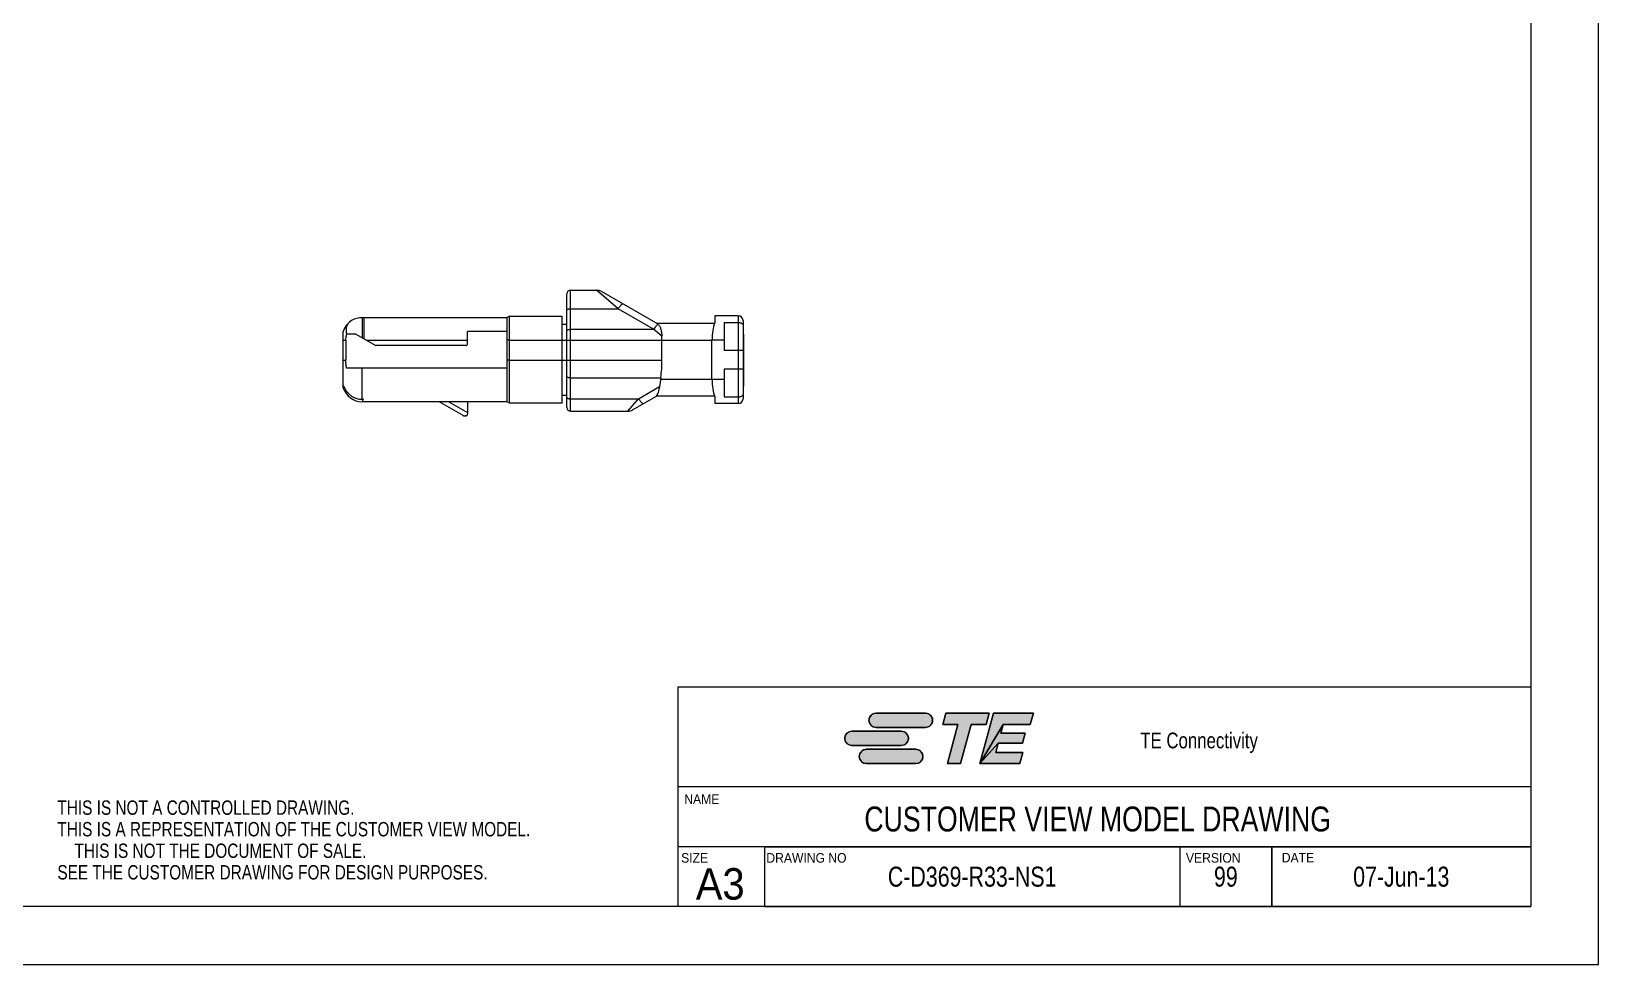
# Model space of a CAD drawing. Extents: x 0 to 420, y 0 to 297.
# Drawn here: x 170.5 to 420, y 0 to 148.5 of the extents above; entities that cross this region are included whole.
import ezdxf
from ezdxf.enums import TextEntityAlignment as Align

# ---------------------------------------------------------------- set-up
doc = ezdxf.new("R2010")
doc.units = 0
doc.header["$LTSCALE"] = 23.1
doc.layers.get('0').update_dxf_attribs({"linetype": 'CONTINUOUS'})
doc.layers.add('DRAFT_ENTITY', color=7, linetype='CONTINUOUS')
doc.layers.add('DTM_AXIS', color=7, linetype='CONTINUOUS')
doc.styles.get("Standard").update_dxf_attribs({"font": 'txt', "width": 0.95})
doc.styles.add('TEXTSTYLE_2', font='txt', dxfattribs={"width": 0.8})

# ---------------------------------------------------------------- blocks, each defined once
blk = doc.blocks.new('TE_CONNECTIVITY_BL0', base_point=(315, 36))
at = {"linetype": 'CONTINUOUS'}
for points in [[(304.83, 40.02), (304.98, 40.02), (312.83, 40.02), (312.98, 40.02), (313.13, 39.99), (313.27, 39.94), (313.4, 39.87), (313.52, 39.79), (313.64, 39.69), (313.73, 39.58), (313.82, 39.45), (313.88, 39.32), (313.93, 39.18), (313.96, 39.03), (313.97, 38.88), (313.96, 38.74), (313.93, 38.59), (313.88, 38.45), (313.82, 38.31), (313.73, 38.19), (313.64, 38.08), (313.52, 37.98), (313.4, 37.9), (313.27, 37.83), (313.13, 37.78), (312.98, 37.75), (304.98, 37.74), (304.83, 37.75), (304.69, 37.78), (304.54, 37.83), (304.41, 37.9), (304.29, 37.98), (304.17, 38.08), (304.08, 38.19), (303.99, 38.31), (303.93, 38.45), (303.88, 38.59), (303.85, 38.74), (303.84, 38.88), (303.85, 39.03), (303.88, 39.18), (303.93, 39.32), (303.99, 39.45), (304.08, 39.58), (304.17, 39.69), (304.29, 39.79), (304.41, 39.87), (304.54, 39.94), (304.69, 39.99)], [(315.59, 38.22), (316.08, 40.02), (322.98, 40.02), (322.5, 38.22), (320.09, 38.22), (318.41, 31.98), (316.33, 31.98), (318.01, 38.22)], [(330.01, 40.02), (329.52, 38.22), (325.21, 38.22), (321.49, 31.98), (323.64, 40.02)], [(328.69, 36.83), (328.26, 35.22), (324.4, 35.22), (321.49, 31.98), (325.21, 38.22), (324.84, 36.83)], [(300.98, 37.13), (301.13, 37.14), (308.98, 37.14), (309.13, 37.13), (309.28, 37.1), (309.42, 37.05), (309.55, 36.99), (309.68, 36.9), (309.79, 36.81), (309.89, 36.69), (309.97, 36.57), (310.04, 36.44), (310.08, 36.3), (310.11, 36.15), (310.12, 36), (310.11, 35.85), (310.08, 35.7), (310.04, 35.56), (309.97, 35.43), (309.89, 35.31), (309.79, 35.19), (309.68, 35.1), (309.55, 35.01), (309.42, 34.95), (309.28, 34.9), (309.13, 34.87), (301.13, 34.86), (300.98, 34.87), (300.84, 34.9), (300.7, 34.95), (300.56, 35.01), (300.44, 35.1), (300.33, 35.19), (300.23, 35.31), (300.15, 35.43), (300.08, 35.56), (300.03, 35.7), (300, 35.85), (299.99, 36), (300, 36.15), (300.03, 36.3), (300.08, 36.44), (300.15, 36.57), (300.23, 36.69), (300.33, 36.81), (300.44, 36.9), (300.56, 36.99), (300.7, 37.05), (300.84, 37.1)], [(328.33, 33.78), (327.85, 31.98), (321.49, 31.98), (324.4, 35.22), (324.02, 33.78)], [(303.3, 34.25), (303.44, 34.26), (311.29, 34.26), (311.44, 34.25), (311.59, 34.22), (311.73, 34.17), (311.86, 34.1), (311.99, 34.02), (312.1, 33.92), (312.2, 33.81), (312.28, 33.69), (312.35, 33.55), (312.39, 33.41), (312.42, 33.26), (312.43, 33.12), (312.42, 32.97), (312.39, 32.82), (312.35, 32.68), (312.28, 32.55), (312.2, 32.42), (312.1, 32.31), (311.99, 32.21), (311.86, 32.13), (311.73, 32.06), (311.59, 32.01), (311.44, 31.98), (303.44, 31.98), (303.3, 31.98), (303.15, 32.01), (303.01, 32.06), (302.87, 32.13), (302.75, 32.21), (302.64, 32.31), (302.54, 32.42), (302.46, 32.55), (302.39, 32.68), (302.34, 32.82), (302.31, 32.97), (302.3, 33.12), (302.31, 33.26), (302.34, 33.41), (302.39, 33.55), (302.46, 33.69), (302.54, 33.81), (302.64, 33.92), (302.75, 34.02), (302.87, 34.1), (303.01, 34.17), (303.15, 34.22)]]:
    blk.add_hatch(color=2, dxfattribs=at).paths.add_polyline_path(points)
at = {"color": 2, "linetype": 'CONTINUOUS'}
for p, q in [((312.83, 40.02), (304.98, 40.02)), ((316.08, 40.02), (315.59, 38.22)), ((322.98, 40.02), (316.08, 40.02)), ((323.64, 40.02), (321.49, 31.98)), ((322.5, 38.22), (322.98, 40.02)), ((330.01, 40.02), (323.64, 40.02)), ((329.52, 38.22), (330.01, 40.02)), ((304.98, 37.74), (312.83, 37.74)), ((315.59, 38.22), (318.01, 38.22)), ((318.01, 38.22), (316.33, 31.98)), ((318.41, 31.98), (320.09, 38.22)), ((320.09, 38.22), (322.5, 38.22)), ((324.84, 36.83), (325.21, 38.22)), ((325.21, 38.22), (329.52, 38.22)), ((308.98, 37.14), (301.13, 37.14)), ((324.02, 33.78), (324.4, 35.22)), ((324.4, 35.22), (328.26, 35.22)), ((328.69, 36.83), (324.84, 36.83)), ((328.26, 35.22), (328.69, 36.83)), ((301.13, 34.86), (308.98, 34.86)), ((311.29, 34.26), (303.44, 34.26)), ((328.33, 33.78), (324.02, 33.78)), ((327.85, 31.98), (328.33, 33.78)), ((303.44, 31.98), (311.29, 31.98)), ((316.33, 31.98), (318.41, 31.98)), ((321.49, 31.98), (327.85, 31.98))]:
    blk.add_line(p, q, dxfattribs=at)
for points in [[(304.83, 40.02), (304.98, 40.02), (312.83, 40.02), (312.98, 40.02), (313.13, 39.99), (313.27, 39.94), (313.4, 39.87), (313.52, 39.79), (313.64, 39.69), (313.73, 39.58), (313.82, 39.45), (313.88, 39.32), (313.93, 39.18), (313.96, 39.03), (313.97, 38.88), (313.96, 38.74), (313.93, 38.59), (313.88, 38.45), (313.82, 38.31), (313.73, 38.19), (313.64, 38.08), (313.52, 37.98), (313.4, 37.9), (313.27, 37.83), (313.13, 37.78), (312.98, 37.75), (304.98, 37.74), (304.83, 37.75), (304.69, 37.78), (304.54, 37.83), (304.41, 37.9), (304.29, 37.98), (304.17, 38.08), (304.08, 38.19), (303.99, 38.31), (303.93, 38.45), (303.88, 38.59), (303.85, 38.74), (303.84, 38.88), (303.85, 39.03), (303.88, 39.18), (303.93, 39.32), (303.99, 39.45), (304.08, 39.58), (304.17, 39.69), (304.29, 39.79), (304.41, 39.87), (304.54, 39.94), (304.69, 39.99), (304.83, 40.02)], [(315.59, 38.22), (316.08, 40.02), (322.98, 40.02), (322.5, 38.22), (320.09, 38.22), (318.41, 31.98), (316.33, 31.98), (318.01, 38.22), (315.59, 38.22)], [(330.01, 40.02), (329.52, 38.22), (325.21, 38.22), (321.49, 31.98), (323.64, 40.02), (330.01, 40.02)], [(328.69, 36.83), (328.26, 35.22), (324.4, 35.22), (321.49, 31.98), (325.21, 38.22), (324.84, 36.83), (328.69, 36.83)], [(300.98, 37.13), (301.13, 37.14), (308.98, 37.14), (309.13, 37.13), (309.28, 37.1), (309.42, 37.05), (309.55, 36.99), (309.68, 36.9), (309.79, 36.81), (309.89, 36.69), (309.97, 36.57), (310.04, 36.44), (310.08, 36.3), (310.11, 36.15), (310.12, 36), (310.11, 35.85), (310.08, 35.7), (310.04, 35.56), (309.97, 35.43), (309.89, 35.31), (309.79, 35.19), (309.68, 35.1), (309.55, 35.01), (309.42, 34.95), (309.28, 34.9), (309.13, 34.87), (301.13, 34.86), (300.98, 34.87), (300.84, 34.9), (300.7, 34.95), (300.56, 35.01), (300.44, 35.1), (300.33, 35.19), (300.23, 35.31), (300.15, 35.43), (300.08, 35.56), (300.03, 35.7), (300, 35.85), (299.99, 36), (300, 36.15), (300.03, 36.3), (300.08, 36.44), (300.15, 36.57), (300.23, 36.69), (300.33, 36.81), (300.44, 36.9), (300.56, 36.99), (300.7, 37.05), (300.84, 37.1), (300.98, 37.13)], [(328.33, 33.78), (327.85, 31.98), (321.49, 31.98), (324.4, 35.22), (324.02, 33.78), (328.33, 33.78)], [(303.3, 34.25), (303.44, 34.26), (311.29, 34.26), (311.44, 34.25), (311.59, 34.22), (311.73, 34.17), (311.86, 34.1), (311.99, 34.02), (312.1, 33.92), (312.2, 33.81), (312.28, 33.69), (312.35, 33.55), (312.39, 33.41), (312.42, 33.26), (312.43, 33.12), (312.42, 32.97), (312.39, 32.82), (312.35, 32.68), (312.28, 32.55), (312.2, 32.42), (312.1, 32.31), (311.99, 32.21), (311.86, 32.13), (311.73, 32.06), (311.59, 32.01), (311.44, 31.98), (303.44, 31.98), (303.3, 31.98), (303.15, 32.01), (303.01, 32.06), (302.87, 32.13), (302.75, 32.21), (302.64, 32.31), (302.54, 32.42), (302.46, 32.55), (302.39, 32.68), (302.34, 32.82), (302.31, 32.97), (302.3, 33.12), (302.31, 33.26), (302.34, 33.41), (302.39, 33.55), (302.46, 33.69), (302.54, 33.81), (302.64, 33.92), (302.75, 34.02), (302.87, 34.1), (303.01, 34.17), (303.15, 34.22), (303.3, 34.25)]]:
    blk.add_lwpolyline(points, dxfattribs=at)
for centre, start, end in [((304.98, 38.88), 90, 270), ((312.83, 38.88), 270, 90), ((301.13, 36), 90, 270), ((308.98, 36), 270, 90), ((303.44, 33.12), 90, 270), ((311.29, 33.12), 270, 90)]:
    blk.add_arc(centre, 1.14, start, end, dxfattribs=at)
for points in [[(312.98, 37.75), (312.83, 37.74), (304.98, 37.74)], [(309.13, 34.87), (308.98, 34.86), (301.13, 34.86)], [(311.44, 31.98), (311.29, 31.98), (303.44, 31.98)]]:
    blk.add_solid(points, dxfattribs=at)

msp = doc.modelspace()

# ---------------------------------------------------------------- linework, layer by layer
at = {"color": 7, "linetype": 'CONTINUOUS'}
for p, q in [((420, 0), (420, 297)), ((409.21, 287.08), (409.21, 9.23)), ((256.34, 88.07), (256.34, 107.31)), ((263.91, 104.35), (260.49, 107.31)), ((255.74, 88.67), (255.74, 106.71)), ((270.26, 101.9), (261.24, 107.11)), ((223.33, 102.92), (222.74, 102.92)), ((223.17, 102.92), (223.15, 102.95)), ((223.15, 102.95), (246.25, 102.95)), ((223.15, 102.65), (223.15, 99.76)), ((223.45, 102.95), (223.45, 99.58)), ((246.64, 103.17), (246.25, 102.95)), ((246.64, 89.34), (246.64, 103.17)), ((246.64, 103.17), (255.01, 103.17)), ((255.01, 89.34), (255.01, 103.17)), ((256.34, 104.35), (263.91, 104.35)), ((269.56, 101.09), (263.91, 104.35)), ((283.04, 103.25), (279.29, 103.25)), ((279.29, 103.25), (279.29, 102.16)), ((283.04, 103.25), (283.04, 89.27)), ((283.79, 102.5), (283.79, 90.02)), ((220.15, 91.76), (220.15, 100.76)), ((222.14, 100.34), (220.73, 100.34)), ((222.14, 100.34), (223.87, 99.35)), ((255.01, 101.9), (255.74, 101.9)), ((256.34, 101.09), (269.56, 101.09)), ((270.87, 100.02), (269.56, 101.09)), ((270.02, 102.05), (279.25, 102.05)), ((280.79, 102.16), (283.04, 102.16)), ((283.79, 100.31), (283.85, 100.31)), ((283.85, 100.31), (283.85, 92.02)), ((246.64, 99.35), (255.01, 99.35)), ((255.74, 99.35), (278.85, 99.35)), ((270.89, 96.17), (270.89, 99.35)), ((278.85, 93.17), (278.85, 99.35)), ((280.79, 97.76), (283.79, 97.76)), ((223.15, 89.96), (223.15, 94.91)), ((246.64, 96.17), (255.01, 96.17)), ((255.74, 96.17), (270.89, 96.17)), ((283.79, 96.71), (283.85, 96.71)), ((283.79, 96.24), (283.85, 96.24)), ((283.79, 95.56), (283.85, 95.56)), ((256.34, 93.39), (270.71, 93.39)), ((270.71, 93.39), (270.52, 91.98)), ((270.68, 93.17), (278.85, 93.17)), ((283.79, 94.76), (280.79, 94.76)), ((220.15, 91.77), (220.18, 91.7)), ((220.18, 91.7), (220.22, 91.61)), ((220.24, 92.05), (220.26, 92.04)), ((223.15, 89.57), (223.38, 89.96)), ((223.38, 89.96), (223.15, 89.96)), ((256.34, 90.04), (267.17, 90.04)), ((265.46, 88.07), (267.17, 90.04)), ((266.21, 88.27), (270.02, 90.47)), ((267.17, 90.04), (270.52, 91.98)), ((270.02, 90.49), (270.02, 90.47)), ((279.25, 90.47), (270.02, 90.47)), ((279.29, 90.35), (279.29, 89.27)), ((280.79, 90.35), (283.04, 90.35)), ((283.79, 92.08), (283.85, 92.08)), ((283.79, 92.02), (283.85, 92.02)), ((246.25, 89.57), (223.15, 89.57)), ((236.95, 89.57), (239.95, 87.83)), ((239.95, 89.57), (239.95, 87.83)), ((246.64, 89.34), (246.25, 89.57)), ((255.01, 89.34), (246.64, 89.34)), ((256.34, 88.07), (265.46, 88.07)), ((283.04, 89.27), (279.29, 89.27)), ((409.21, 44.16), (273.44, 44.16)), ((273.44, 44.16), (273.44, 9.23)), ((409.21, 18.76), (273.44, 18.76)), ((287.21, 18.76), (287.21, 9.23)), ((353.33, 18.76), (353.33, 9.23)), ((367.96, 9.23), (367.96, 18.76)), ((409.21, 9.23), (17.78, 9.23)), ((0, 0), (420, 0))]:
    msp.add_line(p, q, dxfattribs=at)
at = {"color": 2, "linetype": 'CONTINUOUS'}
for p, q in [((287.21, 18.76), (409.21, 18.76)), ((287.21, 18.76), (287.21, 9.23)), ((353.33, 18.76), (353.33, 9.23)), ((367.96, 18.76), (367.96, 9.23)), ((409.21, 18.76), (409.21, 9.23)), ((287.21, 9.23), (409.21, 9.23))]:
    msp.add_line(p, q, dxfattribs=at)
at = {"color": 7, "linetype": 'CONTINUOUS'}
msp.add_lwpolyline([(261.24, 107.11), (260.87, 107.26), (260.49, 107.31)], dxfattribs=at)
for centre, radius, start, end in [((256.34, 106.71), 0.6, 90, 180), ((223.45, 102.65), 0.3, 90, 180), ((283.04, 102.5), 0.75, 0, 90), ((223.15, 99.8), 3.15, 129.5526, 162.2562), ((257, 99.35), 13.89, 359.9933, 2.7576), ((223.15, 92.72), 3.15, 197.9402, 269.9974), ((283.04, 90.02), 0.75, 270, 360), ((256.34, 88.67), 0.6, 180, 270), ((265.46, 89.57), 1.5, 270, 300)]:
    msp.add_arc(centre, radius, start, end, dxfattribs=at)
for centre, major_axis, ratio, start_param, end_param in [((270.32, 100.14), (-0.2, 1.8), 0.317245, -0.285745, -0.228384), ((280.27, 99.35), (0, 3.9), 0.36397, 0.764682, 1.570796), ((267.94, 96.17), (0, 8.1), 0.36397, -1.919862, -1.570796), ((280.27, 93.17), (0, 3.9), 0.36397, -4.712389, -3.906275), ((269.97, 92.17), (0.2, 1.8), 0.317245, -2.731408, -1.643122)]:
    msp.add_ellipse(centre, major_axis=major_axis, ratio=ratio, start_param=start_param, end_param=end_param, dxfattribs=at)
for points, knots in [([(263.91, 104.35), (263.95, 104.41), (264.03, 104.53), (264.15, 104.69), (264.27, 104.84), (264.37, 104.96), (264.45, 105.04), (264.51, 105.09), (264.55, 105.11), (264.58, 105.13), (264.61, 105.14), (264.64, 105.14), (264.66, 105.14), (264.66, 105.14)], [0, 0, 0, 0, 0.197945, 0.381726, 0.546568, 0.688861, 0.805672, 0.853876, 0.895164, 0.929646, 0.957749, 0.980517, 1, 1, 1, 1]), ([(255.74, 104.14), (255.74, 104.16), (255.75, 104.19), (255.79, 104.23), (255.84, 104.26), (255.92, 104.29), (256.01, 104.32), (256.11, 104.34), (256.22, 104.35), (256.3, 104.35), (256.34, 104.35)], [0, 0, 0, 0, 0.062145, 0.138993, 0.237238, 0.357924, 0.49885, 0.656226, 0.825323, 1, 1, 1, 1]), ([(255.74, 100.88), (255.74, 100.9), (255.75, 100.93), (255.79, 100.97), (255.84, 101), (255.92, 101.03), (256.01, 101.06), (256.11, 101.08), (256.22, 101.09), (256.3, 101.09), (256.34, 101.09)], [0, 0, 0, 0, 0.062145, 0.138993, 0.237238, 0.357924, 0.49885, 0.656226, 0.825323, 1, 1, 1, 1]), ([(270.21, 101.86), (270.19, 101.85), (270.14, 101.81), (270.08, 101.76), (270, 101.68), (269.89, 101.55), (269.74, 101.35), (269.62, 101.18), (269.56, 101.09)], [0, 0, 0, 0, 0.070299, 0.158436, 0.263925, 0.385582, 0.671179, 1, 1, 1, 1]), ([(270.29, 101.88), (270.28, 101.88), (270.25, 101.88), (270.22, 101.87), (270.21, 101.86)], [0, 0, 0, 0, 0.420253, 1, 1, 1, 1]), ([(270.29, 101.88), (270.34, 101.85), (270.41, 101.77), (270.51, 101.61), (270.6, 101.42), (270.68, 101.19), (270.75, 100.93), (270.83, 100.54), (270.86, 100.23), (270.87, 100.02)], [0, 0, 0, 0, 0.076288, 0.168622, 0.276555, 0.398917, 0.534279, 0.681004, 1, 1, 1, 1]), ([(283.04, 102.16), (283.09, 102.16), (283.19, 102.16), (283.34, 102.14), (283.47, 102.1), (283.58, 102.06), (283.67, 102.01), (283.74, 101.95), (283.78, 101.89), (283.79, 101.84), (283.79, 101.82)], [0, 0, 0, 0, 0.172755, 0.338769, 0.491287, 0.626446, 0.742594, 0.840441, 0.92395, 1, 1, 1, 1]), ([(255.74, 93.6), (255.74, 93.59), (255.75, 93.56), (255.79, 93.52), (255.84, 93.48), (255.92, 93.45), (256.01, 93.43), (256.11, 93.41), (256.22, 93.4), (256.3, 93.39), (256.34, 93.39)], [0, 0, 0, 0, 0.062145, 0.138993, 0.237238, 0.357924, 0.49885, 0.656226, 0.825323, 1, 1, 1, 1]), ([(220.15, 92.12), (220.17, 92.11), (220.19, 92.09), (220.22, 92.07), (220.24, 92.05)], [0, 0, 0, 0, 0.441588, 1, 1, 1, 1]), ([(220.8, 91.11), (220.74, 91.13), (220.65, 91.17), (220.54, 91.24), (220.46, 91.3), (220.39, 91.36), (220.32, 91.44), (220.27, 91.52), (220.23, 91.58), (220.22, 91.61)], [0, 0, 0, 0, 0.249637, 0.374669, 0.499793, 0.6248, 0.749559, 0.87456, 1, 1, 1, 1]), ([(220.26, 92.04), (220.32, 91.89), (220.45, 91.6), (220.7, 91.2), (221.01, 90.84), (221.37, 90.53), (221.78, 90.28), (222.22, 90.1), (222.68, 89.99), (222.99, 89.96), (223.15, 89.96)], [0, 0, 0, 0, 0.124988, 0.250034, 0.375022, 0.500024, 0.625025, 0.750005, 0.875027, 1, 1, 1, 1]), ([(255.74, 90.24), (255.74, 90.23), (255.75, 90.2), (255.79, 90.16), (255.84, 90.13), (255.92, 90.1), (256.01, 90.07), (256.11, 90.05), (256.22, 90.04), (256.3, 90.04), (256.34, 90.04)], [0, 0, 0, 0, 0.062145, 0.138993, 0.237238, 0.357924, 0.49885, 0.656226, 0.825323, 1, 1, 1, 1]), ([(267.17, 90.04), (267.21, 89.98), (267.29, 89.86), (267.41, 89.69), (267.52, 89.55), (267.62, 89.43), (267.71, 89.35), (267.77, 89.3), (267.8, 89.28), (267.84, 89.26), (267.87, 89.25), (267.89, 89.24), (267.91, 89.25), (267.92, 89.25)], [0, 0, 0, 0, 0.197945, 0.381726, 0.546567, 0.688861, 0.805672, 0.853876, 0.895164, 0.929646, 0.957749, 0.980517, 1, 1, 1, 1]), ([(283.04, 90.35), (283.09, 90.35), (283.19, 90.36), (283.34, 90.37), (283.47, 90.41), (283.58, 90.45), (283.67, 90.5), (283.74, 90.56), (283.78, 90.62), (283.79, 90.67), (283.79, 90.69)], [0, 0, 0, 0, 0.172755, 0.338769, 0.491287, 0.626446, 0.742594, 0.840441, 0.92395, 1, 1, 1, 1])]:
    msp.add_open_spline(points, degree=3, knots=knots, dxfattribs=at)
at = {"layer": 'DRAFT_ENTITY', "color": 7, "linetype": 'CONTINUOUS'}
msp.add_line((409.21, 28.28), (273.44, 28.28), dxfattribs=at)
at = {"layer": 'DTM_AXIS', "color": 7, "linetype": 'CONTINUOUS'}
for p, q in [((256.34, 107.31), (260.5, 107.31)), ((246.25, 89.57), (246.25, 102.95)), ((239.95, 98.81), (239.95, 100.76)), ((246.25, 100.76), (239.95, 100.76)), ((255.01, 101.9), (255.74, 101.9)), ((280.79, 102.16), (280.79, 97.76)), ((220.15, 99.35), (220.57, 99.35)), ((220.57, 99.35), (220.57, 96.17)), ((223.87, 99.35), (225.25, 98.55)), ((223.87, 99.35), (239.95, 99.35)), ((239.65, 98.51), (225.4, 98.51)), ((246.64, 99.35), (246.25, 99.35)), ((255.01, 99.35), (255.74, 99.35)), ((280.79, 99.35), (278.85, 99.35)), ((220.15, 96.17), (220.57, 96.17)), ((246.25, 94.91), (220.68, 94.91)), ((246.64, 96.17), (246.25, 96.17)), ((255.01, 96.17), (255.74, 96.17)), ((278.85, 93.17), (280.79, 93.17)), ((280.79, 94.76), (280.79, 90.35)), ((255.01, 90.62), (255.74, 90.62)), ((235.45, 89.57), (239.18, 87.42)), ((239.95, 87.83), (239.95, 87.62)), ((239.65, 87.32), (239.55, 87.32))]:
    msp.add_line(p, q, dxfattribs=at)
for centre, radius, start, end in [((223.15, 99.8), 3.15, 97.5529, 162.2562), ((225.4, 98.81), 0.3, 240, 270), ((239.65, 98.81), 0.3, 270, 360), ((239.55, 88.07), 0.75, 240, 270), ((239.65, 87.62), 0.3, 270, 360)]:
    msp.add_arc(centre, radius, start, end, dxfattribs=at)
for points, knots in [([(220.57, 99.35), (220.57, 99.51), (220.59, 99.85), (220.67, 100.18), (220.73, 100.34)], [0, 0, 0, 0, 0.50002, 1, 1, 1, 1]), ([(220.73, 100.34), (220.68, 100.53), (220.64, 100.81), (220.65, 101.18), (220.68, 101.43), (220.75, 101.66), (220.84, 101.88), (220.98, 102.07), (221.09, 102.17), (221.15, 102.22)], [0, 0, 0, 0, 0.28557, 0.416932, 0.541057, 0.659058, 0.772864, 0.885309, 1, 1, 1, 1]), ([(220.68, 94.91), (220.64, 95.11), (220.58, 95.53), (220.57, 95.95), (220.57, 96.17)], [0, 0, 0, 0, 0.499986, 1, 1, 1, 1])]:
    msp.add_open_spline(points, degree=3, knots=knots, dxfattribs=at)

# ---------------------------------------------------------------- block references
at = {"color": 2, "linetype": 'CONTINUOUS'}
msp.add_blockref('TE_CONNECTIVITY_BL0', (315, 36), dxfattribs=at)

# ---------------------------------------------------------------- texts
at = {"color": 2, "linetype": 'CONTINUOUS', "style": 'TEXTSTYLE_2', "width": 0.8}
for s, height, p in [('TE Connectivity', 2.5, (347.03, 34.42)), ('THIS IS NOT A CONTROLLED DRAWING.', 2.286, (174.65, 23.84)), ('THIS IS A REPRESENTATION OF THE CUSTOMER VIEW MODEL.', 2.286, (174.65, 20.41)), ('    THIS IS NOT THE DOCUMENT OF SALE.', 2.286, (174.65, 16.98)), ('SEE THE CUSTOMER DRAWING FOR DESIGN PURPOSES.', 2.286, (174.65, 13.55))]:
    msp.add_text(s, height=height, dxfattribs=at).set_placement(p)
at = {"color": 2, "linetype": 'CONTINUOUS', "width": 0.95}
for s, height, p in [('NAME', 1.52, (274.44, 25.57)), ('SIZE', 1.52, (273.94, 16.23)), ('DRAWING NO', 1.52, (287.51, 16.23)), ('VERSION', 1.52, (354.3, 16.23)), ('DATE', 1.52, (369.56, 16.27)), ('A3', 5, (276.28, 10.35))]:
    msp.add_text(s, height=height, dxfattribs=at).set_placement(p)
at = {"color": 2, "linetype": 'CONTINUOUS', "style": 'TEXTSTYLE_2', "width": 0.8}
for s, height, p in [('CUSTOMER VIEW MODEL DRAWING', 3.968, (340.25, 21.19)), ('C-D369-R33-NS1', 3.18, (320.27, 12.41)), ('99', 3.18, (360.65, 12.41)), ('07-Jun-13', 3.18, (388.58, 12.41))]:
    msp.add_text(s, height=height, dxfattribs=at).set_placement(p, align=Align.CENTER)

doc.saveas('drawing.dxf')
